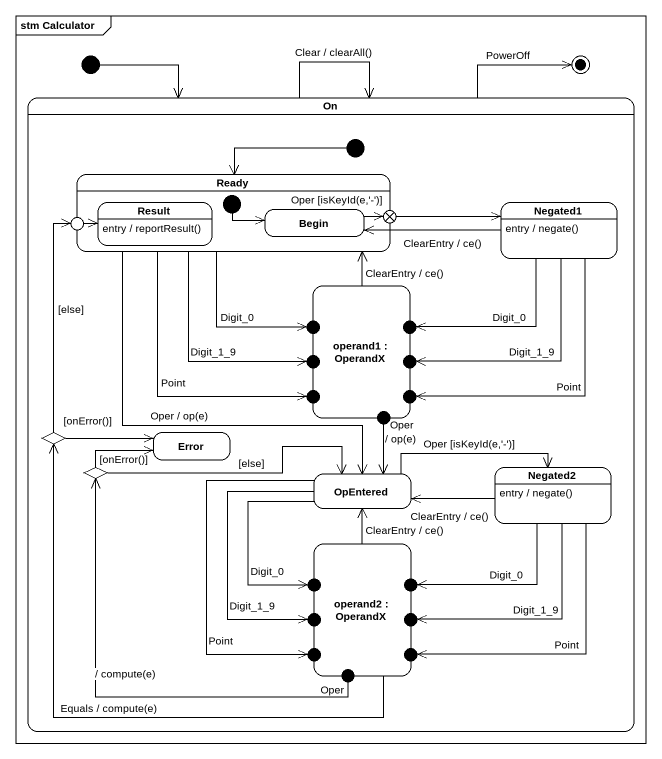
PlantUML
@startuml
mainframe stm Calculator
hide empty description
state "On" as On_ {
  state initial2 <<start>>
  state Ready {
    state Result
    Result : entry / reportResult()
    state Begin
    [*] -right-> Begin
  }
  state entry1 <<entryPoint>>
  state exit1 <<exitPoint>>
  state Negated1
  Negated1 : entry / negate()
  state initial4 <<start>>
  state "operand1 : OperandX" as operand1
  state initial5 <<start>>
  state initial6 <<start>>
  state initial7 <<start>>
  state initial8 <<start>>
  state Oper <<start>>
  state initial9 <<start>>
  state choice1 <<choice>>
  state Error
  state choice2 <<choice>>
  state OpEntered
  state Negated2
  Negated2 : entry / negate()
  state "operand2 : OperandX" as operand2
  state initial10 <<start>>
  state initial11 <<start>>
  state initial12 <<start>>
  state initial13 <<start>>
  state initial14 <<start>>
  state "Oper" as Oper_2 <<start>>
  state initial15 <<start>>
}
[*] --> On_
On_ --> On_ : Clear / clearAll()
initial2 -left-> Ready
Ready --> initial4 : Digit_0
Ready --> initial6 : Digit_1_9
Ready --> initial8 : Point
Ready --> OpEntered : Oper / op(e)
entry1 -right-> Result
Begin -right-> exit1 : Oper [isKeyId(e,'-')]
exit1 -right-> Negated1
Negated1 -left-> Begin : ClearEntry / ce()
Negated1 --> initial5 : Digit_0
Negated1 --> initial7 : Digit_1_9
Negated1 --> initial9 : Point
operand1 -up-> Ready : ClearEntry / ce()
Oper --> OpEntered : / op(e)
choice1 -up-> entry1 : [else]
choice1 -right-> Error : [onError()]
choice2 -right-> Error : [onError()]
choice2 -right-> OpEntered : [else]
OpEntered -right-> Negated2 : Oper [isKeyId(e,'-')]
OpEntered --> initial10 : Digit_0
OpEntered --> initial12 : Digit_1_9
OpEntered --> initial14 : Point
Negated2 -left-> OpEntered : ClearEntry / ce()
Negated2 --> initial11 : Digit_0
Negated2 --> initial13 : Digit_1_9
Negated2 --> initial15 : Point
operand2 -left-> choice1 : Equals / compute(e)
operand2 -up-> OpEntered : ClearEntry / ce()
Oper_2 -up-> choice2 : / compute(e)
On_ -up-> [*] : PowerOff
@enduml
